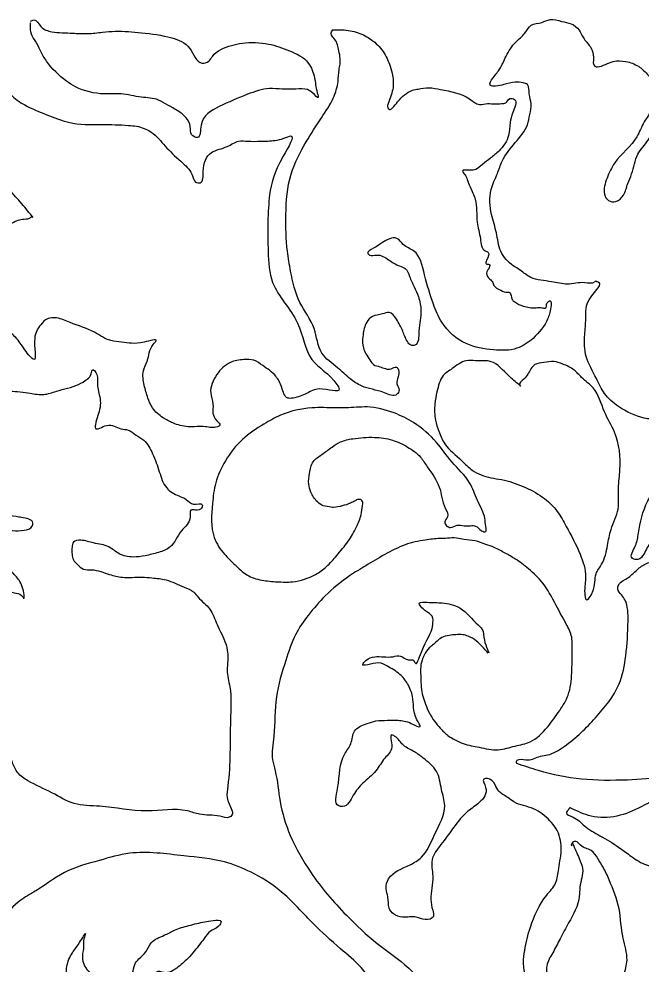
# Model space of a CAD drawing. Header units: millimetres. Extents: x 14385 to 129787, y 107826 to 186798.
# Drawn here: x 22367 to 23246, y 118912 to 120245 of the extents above; entities that cross this region are included whole.
import ezdxf

# ---------------------------------------------------------------- set-up
doc = ezdxf.new("R2010")
doc.units = ezdxf.units.MM
doc.header["$LTSCALE"] = 1000

msp = doc.modelspace()

# ---------------------------------------------------------------- linework, layer by layer
at = {"color": 8}
for points, start_tangent in [([(22383.59598018371, 120242.1275993178), (22388.27610187844, 120244.1319620783), (22398.3049443063, 120234.7782565212), (22413.68249852052, 120227.4289137246), (22443.10042676567, 120225.424550964), (22463.82670171302, 120224.7564264225), (22485.22155780525, 120226.760794615), (22503.27347238604, 120228.097038266), (22540.04588269249, 120226.0926700736), (22582.8356038237, 120218.743327277), (22608.24200046578, 120204.0446471157), (22625.62532495491, 120183.332862377), (22634.98556834438, 120186.005349679), (22640.3342890775, 120192.6865733661), (22667.0778569561, 120208.0533780688), (22682.45541117034, 120211.3939899123), (22719.22783042353, 120210.0577408294), (22748.64575866869, 120200.7040352722), (22775.38933549404, 120183.332862377), (22784.08099773861, 120162.6210830702), (22788.09252934171, 120141.2411792219), (22789.42970952498, 120134.5599609668), (22781.40663737206, 120141.2411792219), (22774.05215531077, 120145.9180347165), (22758.0060110049, 120146.586153826), (22738.61691624085, 120146.586153826), (22720.56501060681, 120147.2542783675), (22689.80990217836, 120139.2368110294), (22649.6945414137, 120121.8656435661), (22624.28814477164, 120095.8088842233), (22618.93942403852, 120078.4377113281), (22610.91635188558, 120082.4464477131), (22608.91059055741, 120093.8045214627), (22591.52726606827, 120115.8525444206), (22577.48688309059, 120123.8700063267), (22564.11509915129, 120131.2193491233), (22540.04588269249, 120135.2280800763), (22511.29654453896, 120139.9049355709), (22487.89591817181, 120139.9049355709), (22447.11196731551, 120149.9267656695), (22434.40876452111, 120157.9442275756), (22406.32801645922, 120186.005349679), (22397.63635421465, 120200.7040352722), (22390.95046224499, 120214.0664772144), (22384.93315142025, 120224.088307313), (22383.59598018371, 120236.7826247137), (22383.59598018371, 120240.1232311252)], (-0.707353009002594, 0.7068604675994947)), ([(22387.42958791215, 119965.6492890689), (22371.45009684038, 119984.8112730029), (22339.49110575006, 120027.3934721975), (22327.77281408677, 120057.2010045722), (22316.05451347673, 120082.7503219161), (22303.27092419801, 120135.9780695514), (22302.20562658257, 120173.2374890937), (22302.20562658257, 120190.2703655124), (22306.46682599106, 120213.6905699091), (22314.9892158613, 120228.5943388124), (22319.25041526978, 120231.7880055174), (22321.38101944741, 120213.6905699091), (22328.83811170221, 120186.0121450497), (22343.75230515855, 120156.2046072431), (22355.47059682185, 120139.1717308244), (22375.71129624886, 120124.2679619211), (22406.60498077699, 120110.4287522074), (22437.49866530512, 120099.7832037668), (22484.37184985177, 120096.5895370618), (22521.65732901926, 120095.5249833041), (22544.02862367715, 120091.2667628415), (22556.81221295589, 120083.8148756738), (22575.98760582072, 120063.5883379821), (22598.35890047862, 120042.2972356688), (22612.20779631952, 120024.1998054925), (22616.46898678127, 120015.6833645672), (22622.86079036737, 120014.6188108095), (22627.12198977587, 120030.5871334705), (22638.84028143916, 120057.2010045722), (22661.21157609705, 120065.7174454975), (22677.19106716884, 120073.1693272332), (22689.97465644757, 120073.1693272332), (22708.08475169697, 120073.1693272332), (22728.32544217723, 120074.2338864228), (22741.10904040271, 120077.4275476958), (22750.69673683514, 120080.6212144008), (22740.04374278727, 120051.8782303518), (22720.86834992243, 119997.5859343908), (22718.73774574482, 119917.7443210859), (22725.12954933093, 119874.0975681336), (22760.28443326755, 119816.6116054676), (22780.52512374783, 119765.5129707797), (22815.68000768444, 119730.3826641847), (22818.87590947749, 119723.9953307747), (22791.17811779568, 119723.9953307747), (22773.06802254627, 119717.6080027967), (22753.89262968144, 119711.2206748187), (22746.43553742663, 119711.2206748187), (22737.91313860966, 119726.124443722), (22729.39073979267, 119742.092766383), (22711.28065349002, 119756.9965352863), (22698.49705526454, 119764.448417022), (22684.64815942364, 119765.5129707797), (22665.4727665588, 119761.254750317), (22646.29738264071, 119744.2218738984), (22637.77498382373, 119718.6725565544), (22640.97087667004, 119702.7042338934), (22640.97087667004, 119689.9295779374), (22646.29738264071, 119679.2840294967), (22650.55857310245, 119672.8966960867), (22647.36268025614, 119670.7675885714), (22630.31788262219, 119670.7675885714), (22605.81599273342, 119670.7675885714), (22584.51000463771, 119676.0903627917), (22570.66110879679, 119683.5422499594), (22555.74691534046, 119697.3814596731), (22549.35512070109, 119711.2206748187), (22544.02862367715, 119729.318104995), (22542.96332606172, 119749.5446481187), (22548.28982308566, 119763.3838632643), (22556.81221295589, 119786.804067661), (22561.07341236438, 119792.1268418813), (22544.02862367715, 119789.997734366), (22512.06963258685, 119789.997734366), (22497.1554391305, 119792.1268418813), (22473.71884685717, 119803.8369495116), (22439.62926948273, 119817.6761592253), (22420.45387661791, 119824.0634926353), (22407.67027839243, 119822.9989334456), (22398.08258196, 119814.4824979523), (22389.56018314303, 119795.3205085863), (22388.49488552759, 119765.5129707797), (22375.71129624886, 119779.3521859253), (22362.92769802339, 119796.385062344), (22349.07880218247, 119811.2888312473), (22338.42580813462, 119834.7090410759), (22327.77281408677, 119866.6456863979), (22326.70751647134, 119901.7759929929), (22329.90340931765, 119917.7443210859), (22335.22990634157, 119932.6480845572), (22346.94820695161, 119949.6809664079), (22356.56588391925, 119957.0786372725), (22372.36559914062, 119963.3206659931), (22382.10309088823, 119964.5847353112), (22386.36429029671, 119967.7783965842)], (-0.8002014648260041, 0.5997312862360255)), ([(22810.11417634308, 120230.1318797037), (22822.96455305703, 120230.1318797037), (22845.74475859595, 120226.0459824547), (22864.43620424766, 120216.1230953436), (22880.79122590296, 120199.7795063475), (22890.72105472791, 120178.7663243754), (22894.22569966926, 120165.9249369013), (22894.80981461511, 120148.9976521782), (22888.38462178476, 120127.4007690471), (22887.21640978656, 120122.147474912), (22888.38462178476, 120118.645278822), (22901.23499849871, 120128.568171365), (22911.16482732367, 120138.4910584761), (22922.26287709357, 120144.9117549291), (22930.44038792122, 120146.6628529742), (22945.62718863158, 120148.4139510192), (22961.98221028688, 120146.0791518152), (23002.8697554784, 120132.6540631821), (23016.88834419055, 120125.065969843), (23027.98639396046, 120126.233372161), (23039.08444373036, 120125.649671002), (23047.84606055712, 120126.233372161), (23053.68713844162, 120127.4007690471), (23059.52821632612, 120133.2377643411), (23065.95340020972, 120132.070367455), (23063.61696726657, 120113.3919846869), (23060.11232232523, 120099.3831948949), (23057.77588938208, 120081.2885078538), (23044.34140666902, 120059.6916301546), (23032.07514490091, 120049.1850364526), (23020.97709513101, 120040.4295462275), (23011.63137230516, 120033.4251486155), (23003.45386147751, 120032.2577517295), (22992.93992665345, 120031.0903548434), (22995.86046559569, 120026.4207564354), (22999.36511053706, 120019.4163642554), (23003.45386147751, 120008.9097705533), (23010.66313790267, 119991.3617279015), (23013.60325231824, 119959.043096921), (23018.01341499483, 119935.5386321004), (23024.62867242984, 119918.6448027635), (23029.03884405319, 119916.4412612235), (23026.83375824152, 119905.4235426599), (23026.09872963763, 119900.2819457333), (23030.50889231424, 119899.5474318867), (23026.83375824152, 119887.0606856297), (23031.24392091812, 119878.9810278846), (23035.65409254146, 119873.8394255261), (23037.85917835313, 119868.6978231675), (23044.47443578815, 119864.2907400876), (23054.02979869198, 119860.6181654224), (23059.17499891922, 119859.8836515758), (23062.85013299193, 119850.3349661374), (23066.52527601137, 119846.6623914722), (23078.28573367362, 119840.786280699), (23096.6614308774, 119838.582733727), (23104.7467455202, 119838.582733727), (23109.89194574743, 119837.8482198804), (23112.09702261236, 119845.1933637788), (23116.50719423571, 119848.1314245974), (23117.24222283959, 119839.3172475737), (23112.83205121625, 119822.4234182368), (23092.2512682008, 119795.2463841829), (23069.46539042694, 119781.2906156646), (23036.38912114535, 119779.0870686927), (22998.16765163654, 119787.9012402845), (22963.62133409392, 119818.0163351569), (22951.86087643166, 119843.7243360856), (22939.36539911227, 119884.8571440897), (22923.92980737731, 119918.6448027635), (22909.22924424625, 119927.4589743552), (22900.40890099957, 119936.273151379), (22890.11850949184, 119935.5386321004), (22879.82811798412, 119930.3970351738), (22867.33264066473, 119922.3173774287), (22859.24732602193, 119914.9722335302), (22861.4524118336, 119912.7686865583), (22871.74280334132, 119912.7686865583), (22888.64845228407, 119906.1580565065), (22904.08404401901, 119897.3438849148), (22912.16935866181, 119893.6713156815), (22918.04957854619, 119882.6535971178), (22924.6648359812, 119867.9633093209), (22930.54506481233, 119854.0075353706), (22934.22019888503, 119834.1756506471), (22931.28009341623, 119805.5295888999), (22925.3998645851, 119785.6976987445), (22920.25466435786, 119785.6976987445), (22915.10947307738, 119790.839301103), (22908.49421564235, 119805.5295888999), (22899.67388134242, 119822.4234182368), (22889.38348088795, 119831.9721036752), (22879.82811798412, 119829.7685621353), (22865.86258345694, 119826.095992902), (22857.77726881414, 119818.0163351569), (22852.61059640412, 119800.2308727906), (22851.87556780024, 119788.4786403803), (22857.75579663135, 119771.5848110434), (22863.63602546248, 119762.7706394516), (22867.31115953518, 119758.3635509398), (22876.13150278187, 119755.4254955532), (22892.30212312071, 119752.4874401666), (22899.65240021289, 119754.6909817065), (22902.59251462845, 119751.0184070413), (22900.38742881678, 119731.1865223178), (22903.32754323233, 119722.3723507261), (22900.38742881678, 119716.4962345209), (22882.74675127014, 119718.6997760609), (22850.40551059245, 119728.2484614993), (22834.23489025361, 119738.5316662163), (22816.59421270698, 119753.9564678599), (22794.54337248375, 119774.522871862), (22783.51794342538, 119809.0450443824), (22763.64831910396, 119845.8925264884), (22750.41781318069, 119889.9633898792), (22745.98934546825, 119918.0372824993), (22743.78426860333, 119969.4532897886), (22751.13454569549, 120026.745413283), (22772.45036626156, 120072.2853043671), (22793.7661778809, 120106.0729684728), (22810.67182682365, 120133.9845163733), (22817.28708425866, 120157.488975762), (22818.75714146643, 120173.6482912523), (22820.22719867422, 120181.7279489974), (22818.02211286255, 120203.0288668461), (22815.81702705087, 120211.1085245912), (22811.40685542753, 120218.4536684897), (22807.73172135483, 120224.3297846949), (22809.93679821975, 120230.2059009)], (-0.3994132391342471, 0.9167709988891932)), ([(23073.06370776572, 119729.5453452333), (23057.62832180584, 119742.8665858271), (23033.07202677393, 119762.4978903279), (23011.32216392622, 119763.9001267516), (22997.99160657789, 119763.9001267516), (22978.34657234171, 119752.6822407935), (22965.71761856604, 119742.8665858271), (22956.8444984834, 119720.1653761931), (22953.79027730979, 119702.9028640457), (22954.79488022188, 119680.2258863451), (22959.4031416782, 119664.3413786881), (22967.82244717756, 119646.813428823), (22991.67712969004, 119622.975415051), (23006.4109031305, 119609.6541744572), (23032.85547086374, 119598.9438717286), (23047.90478697705, 119596.258369472), (23078.2721704115, 119586.59056678), (23105.42500704083, 119571.6363350519), (23126.47326631585, 119551.3039123393), (23139.10221114479, 119530.2703768467), (23158.74724538096, 119491.0077678453), (23166.4649383609, 119459.4574591745), (23165.06172226879, 119436.3205690463), (23167.16655088032, 119427.2060322919), (23176.28745995235, 119437.7228054701), (23181.19872074809, 119463.6641684458), (23188.91641372802, 119476.9854090396), (23197.33571028064, 119503.6278902272), (23202.24697107637, 119526.0636675754), (23212.06948372109, 119554.8095033987), (23212.77109624051, 119584.2564574338), (23214.87592485204, 119610.1978204095), (23207.12785768019, 119663.0391118906), (23193.09569675917, 119691.7849531458), (23176.95869827987, 119725.4386110202), (23160.82170874732, 119740.1620880378), (23150.29758358318, 119750.678861216), (23134.16058510389, 119759.0922743267), (23121.53163132823, 119762.5978653861), (23107.49947040719, 119761.1956289623), (23094.87051663154, 119758.3911561148), (23085.04799504007, 119745.069915521), (23079.43513067166, 119738.0587334022), (23073.82226630325, 119728.9442020796), (23074.18297213391, 119728.5605651081), (23074.87310598226, 119727.8709191767)], (-0.8509910027068579, 0.5251802674434528)), ([(22063.53717048893, 119342.3417872193), (22073.94558742806, 119348.0151395574), (22082.46157143043, 119356.5251653485), (22090.97754648606, 119367.8718700247), (22090.97754648606, 119390.5652739452), (22085.30022978232, 119410.4220044126), (22086.24644625069, 119427.4420559949), (22080.56912954693, 119462.4277260306), (22083.40778789881, 119484.175573944), (22083.40778789881, 119500.2500695193), (22095.70864672144, 119516.3245650946), (22111.79438931107, 119532.3990606699), (22129.77256483744, 119542.8002039071), (22144.9120909587, 119547.5279948062), (22157.21294978132, 119548.4735562452), (22167.62136672045, 119545.6368773602), (22193.16930978082, 119539.9635250221), (22208.30882695533, 119536.181295562), (22214.93236907419, 119528.6168257778), (22222.50212766145, 119516.3245650946), (22238.58787025107, 119501.1956255263), (22249.94251260533, 119469.0466343757), (22256.56604577745, 119450.1354653473), (22262.24337142795, 119433.115408333), (22263.18958789633, 119426.4964999879), (22269.81313001521, 119427.4420559949), (22272.65178836708, 119436.8976432251), (22273.59800483546, 119452.0265827934), (22272.65178836708, 119475.6655427208), (22270.75934648358, 119492.6855997352), (22269.81313001521, 119503.0867429723), (22273.59800483546, 119503.0867429723), (22280.22154695433, 119492.6855997352), (22293.46863119209, 119486.06669139), (22311.44680671847, 119473.7744252748), (22326.58633283971, 119463.3732820376), (22338.88719166234, 119452.0265827934), (22360.65025095572, 119436.8976432251), (22371.05866789485, 119433.115408333), (22373.89732624672, 119429.3331734409), (22372.00489330996, 119445.4076690162), (22362.54269283922, 119460.5366085845), (22348.34939213308, 119477.5566601669), (22330.37120765997, 119499.3045080803), (22314.28546507034, 119515.3790036556), (22300.09217331096, 119523.8890294468), (22291.57618930858, 119529.5623817849), (22288.7375309567, 119535.235734123), (22289.68374742508, 119539.017969015), (22302.93083166283, 119533.3446166769), (22316.17790695384, 119527.6712643388), (22342.67206648259, 119525.7801468928), (22374.84355166184, 119524.8345908858), (22386.19819401609, 119530.5079432239), (22387.14441048446, 119535.235734123), (22371.05866789485, 119542.8002039071), (22363.47662542969, 119544.0980219367), (22323.73538166318, 119552.6080477279), (22305.7572061368, 119568.6825433032), (22280.20926307643, 119600.8315344538), (22268.85462072218, 119616.9060300291), (22267.90840425381, 119639.5994339496), (22266.0159623703, 119661.347281863), (22265.06974590193, 119676.4762214313), (22273.58572095755, 119693.4962730136), (22281.15547954481, 119707.6796511429), (22294.40256378256, 119717.135238373), (22312.38073930894, 119723.7541467182), (22324.6816070783, 119722.8085907112), (22354.96064142732, 119720.9174732651), (22383.34724283957, 119718.080799812), (22402.27164378106, 119716.189682366), (22420.24982825418, 119720.9174732651), (22451.47508801832, 119730.3730604953), (22463.77594684095, 119737.9375248475), (22469.4532635447, 119745.5019946316), (22471.34570542819, 119751.1753469697), (22477.02302213195, 119744.5564386246), (22477.96924754707, 119730.3730604953), (22481.75412236732, 119710.5163300279), (22481.75412236732, 119698.2240693447), (22475.1305891952, 119673.6395425462), (22475.1305891952, 119668.9117516471), (22491.21632283809, 119672.6939865392), (22511.0869491947, 119667.9661956401), (22521.49536613383, 119666.0750781941), (22531.90378307295, 119659.456164417), (22543.5482193742, 119651.682700318), (22555.84907819682, 119632.7715312896), (22565.31127866757, 119607.2414484841), (22575.71969560669, 119584.5480445636), (22592.75166361145, 119573.2013398875), (22603.16008055058, 119568.4735489883), (22613.5684974897, 119561.8546352113), (22625.86935631233, 119560.9090792042), (22624.92313984395, 119556.1812828731), (22616.40715584158, 119553.3446094201), (22609.78362266945, 119553.3446094201), (22608.83739725432, 119543.8890221899), (22596.5365384317, 119524.0322917225), (22580.45079584208, 119501.3388878021), (22564.36506219919, 119493.7744180179), (22545.44066125769, 119489.0466271188), (22528.40870219969, 119487.1555096728), (22508.53807584307, 119491.8833005719), (22494.34477513694, 119501.3388878021), (22472.58171584356, 119507.0122401402), (22454.60354031717, 119510.7944750322), (22444.19511443131, 119507.9577961472), (22442.30268149455, 119501.3388878021), (22442.30268149455, 119490.9377445649), (22444.19511443131, 119483.3732747808), (22449.87244008181, 119476.7543664356), (22458.38841513744, 119470.1354526585), (22469.74305749168, 119469.1898966515), (22495.29100055206, 119462.5709883063), (22513.26917607844, 119458.7887534143), (22540.70956102232, 119458.7887534143), (22554.90286172844, 119457.8431919753), (22574.77347913832, 119455.0065185222), (22600.3214221987, 119444.605375285), (22613.5684974897, 119437.9864615079), (22620.19203960858, 119430.4219971557), (22636.30234995402, 119414.0171466162), (22646.71077583988, 119392.2692987028), (22659.0116346625, 119364.8481038832), (22661.85029301439, 119341.2091385238), (22660.90407654601, 119327.9713164016), (22664.68895136626, 119304.3323510421), (22665.63517678138, 119257.0544257552), (22661.85029301439, 119164.3896871954), (22660.90407654601, 119148.3151916201), (22667.52760971814, 119130.3495785988), (22668.47383513327, 119125.6217822677), (22664.68895136626, 119120.8939913686), (22650.49565066013, 119121.8395473757), (22622.10904924789, 119124.6762262607), (22605.07709018988, 119129.4040171598), (22548.30389631213, 119129.4040171598), (22481.12226760175, 119136.0229255049), (22445.16590760224, 119139.805160397), (22413.94064783812, 119154.9340999652), (22379.87672972211, 119171.9541515476), (22365.68342901598, 119183.3008562238), (22358.11367042872, 119197.4842343531), (22343.46774505612, 119248.9264616698), (22336.98784289338, 119276.9872361283), (22337.73222979026, 119317.1562096103), (22330.28832503439, 119346.1671355065), (22325.82198575957, 119354.3497015633), (22319.12247684732, 119355.0935746616), (22308.70100661042, 119357.3251830924), (22301.25711080128, 119352.8619607988), (22297.53515842335, 119348.3987439372), (22304.97906317922, 119326.8265164317), (22309.44540245405, 119313.436860415), (22320.6112506411, 119286.6575429497), (22319.86686374422, 119268.8046700715), (22319.86686374422, 119253.183400192), (22312.42295898835, 119234.5866542155), (22299.76832806076, 119221.9408658651), (22290.09125366748, 119215.2460351408), (22275.20345310247, 119207.0634690839), (22262.54881322815, 119198.1370299288), (22247.66101266315, 119195.905421498), (22245.42784302573, 119187.7228500092), (22241.70589064779, 119187.7228500092), (22240.21710790728, 119195.905421498), (22230.54003351399, 119211.5266859455), (22214.9078460521, 119224.9163473941), (22201.50881928088, 119230.8673050202), (22171.73320920415, 119253.183400192), (22157.58979553603, 119264.3414477779), (22147.16833424586, 119276.9872361283), (22141.21321223051, 119288.8891568125), (22137.49125985257, 119305.9981620245), (22134.51369437152, 119325.3387756672), (22129.30296819982, 119329.8019979607), (22126.32540271877, 119325.3387756672), (22111.43760215376, 119324.5949080009), (22100.27174501996, 119323.1071672364), (22089.85028372979, 119324.5949080009), (22070.49613494322, 119332.7774740578), (22067.51857840892, 119335.7529555868), (22063.79662603098, 119336.496828685), (22063.0522391341, 119340.9600455466), (22064.54101292788, 119343.1916539774), (22065.28540877151, 119343.9355270757)], (-0.9971613899298062, 0.07529384060636786)), ([(23069.50119529174, 119196.2225496615), (23100.01838298813, 119186.2066566853), (23160.50899324521, 119174.2429258307), (23225.4103745574, 119172.983587742), (23277.70954390825, 119178.0209455288), (23340.09048461753, 119199.4297310606), (23385.7755327697, 119229.1083958297), (23430.51338031177, 119281.3710107065), (23463.27912604323, 119339.3006551304), (23484.70288011482, 119408.5643586486), (23487.8418448365, 119466.1269661432), (23484.06118393211, 119512.0928797126), (23464.52776031274, 119556.7994551932), (23443.10400624115, 119585.7642746892), (23425.46090412722, 119598.3576773041), (23400.25648915126, 119617.2477757946), (23381.35317568262, 119624.1741488624), (23361.18963296576, 119627.9521685604), (23340.39598904491, 119624.1741488624), (23312.04101436856, 119621.655467253), (23281.16559908929, 119600.8763589135), (23254.07085366115, 119566.2445044384), (23240.83853154906, 119520.9082626294), (23236.42775154721, 119502.6478304674), (23232.01698049211, 119485.646741826), (23240.20842139834, 119483.7577319769), (23248.39985335783, 119491.3137713731), (23258.48162471626, 119508.9445317748), (23285.57637909115, 119529.7236455463), (23308.89046361491, 119537.9093512708), (23323.38300602846, 119541.6873709689), (23358.66919236284, 119539.1686947915), (23370.64129417346, 119530.982983635), (23381.35317568262, 119524.6862823275), (23390.80482794356, 119503.2775022277), (23392.06504824503, 119490.6840996128), (23393.32526854649, 119476.2016871488), (23389.54460764211, 119462.3489464452), (23385.13383658699, 119444.7181860434), (23378.20261598222, 119432.1247888604), (23371.90151447492, 119422.0500678549), (23367.49074341981, 119428.3467637304), (23365.60041296762, 119445.9775295641), (23358.0390822121, 119461.0896083564), (23341.65620934638, 119476.8313589091), (23330.94432783722, 119484.3873983053), (23318.34212482261, 119490.0544278524), (23301.32914180615, 119490.6840996128), (23284.94625999367, 119489.424761524), (23267.93327697722, 119483.7577319769), (23252.18051426222, 119478.0906969979), (23238.94820109688, 119469.275319513), (23226.97609928626, 119458.5709267471), (23213.11366702344, 119447.8665394131), (23211.85344672199, 119442.199509866), (23216.89432792784, 119434.0137987095), (23221.93520913367, 119426.4577538814), (23226.19460130012, 119397.1999892677), (23223.04404159972, 119348.0857277607), (23213.59238933876, 119308.4165154988), (23180.19653345656, 119260.5615920804), (23160.03299073971, 119239.7824837409), (23136.08879606522, 119220.2627080582), (23112.77470259471, 119208.2989772036), (23102.69294018303, 119206.4099673546), (23085.04984701584, 119201.3726095677), (23072.44763505449, 119202.0022813281), (23069.92719445157, 119200.7429378074), (23069.02806469069, 119196.9580140996), (23069.50119529174, 119196.2225496615)], (-0.8961420295178029, -0.443767352259845)), ([(23029.14930948691, 119351.7259714535), (23020.12192966442, 119361.4409615038), (23012.48337957154, 119368.7272067576), (23000.67835818326, 119375.666486141), (22993.38701328611, 119377.7482704991), (22983.31801787645, 119377.7482704991), (22973.94344180497, 119376.70737832), (22963.52723225284, 119373.5847017827), (22950.68058633064, 119362.8288195533), (22945.81969569704, 119359.0122167072), (22938.87555599562, 119348.9502607865), (22935.74769418179, 119341.9015112946), (22933.66445406071, 119329.0638447069), (22934.01165925643, 119317.6140307368), (22934.70607859461, 119303.73547197), (22936.78931871569, 119291.2447658208), (22940.60858481539, 119279.7949518506), (22953.1080344886, 119255.8544371632), (22961.44099497291, 119246.1394416809), (22972.20440077402, 119235.7305253218), (22982.2733961837, 119229.4851722471), (22993.73122132299, 119224.2807113516), (23016.29965745913, 119219.0762504561), (23043.03457383742, 119215.6066080484), (23066.99183970319, 119220.811068944), (23088.17144610969, 119226.7094561482), (23112.47591717118, 119247.5272997303), (23129.83625747799, 119271.1208539794), (23141.67735213336, 119292.4155359484), (23146.88545690943, 119323.9892563279), (23147.57986730087, 119355.5629821395), (23146.19103757124, 119376.7277915919), (23137.85356792855, 119394.9214379164), (23120.14602242601, 119427.8830217774), (23105.91054677418, 119450.4356838473), (23085.7725649016, 119470.5595956887), (23066.67618966943, 119484.7851203258), (23053.13512440905, 119492.418326018), (23037.51082797433, 119500.7454634508), (23025.70579763932, 119504.9090321672), (23010.42869745357, 119510.1134930627), (22995.15160621459, 119511.8483115506), (22984.38820041347, 119513.9300959088), (22971.54154554454, 119513.5831354704), (22960.77813974342, 119513.2361696), (22940.29294372836, 119511.1543852419), (22912.01331852013, 119504.4307217216), (22883.13353685614, 119490.555916433), (22856.47527617042, 119475.0161312506), (22833.7046794333, 119460.586332664), (22799.27109085034, 119432.2817287888), (22775.36930373685, 119404.9871962028), (22757.59712696412, 119378.3475722214), (22743.69893457022, 119341.4802037428), (22730.37340529134, 119289.9908596831), (22726.81992902763, 119234.9505297494), (22725.04319536915, 119201.2161313552), (22728.59667163286, 119186.124427811), (22735.70361521354, 119142.6248155475), (22749.91751132167, 119094.6864627937), (22779.2336614204, 119042.3093695495), (22802.43795151616, 119011.7319395993), (22829.08900112717, 118982.4362762636), (22872.61904733403, 118942.487649874), (22917.03746037014, 118907.8655077273), (22948.1303530741, 118877.6821006391), (22974.78140268512, 118839.5089671865), (22980.11161260731, 118826.1927565793), (22985.44182252951, 118831.5192408222), (22985.44182252951, 118854.6006707306), (22991.66039928096, 118868.8046250903), (23002.32081912535, 118879.4575935761), (23017.42307311598, 118886.5595707559), (23029.86023556562, 118890.1105620618), (23055.62290940063, 118890.1105620618), (23068.94843867951, 118888.3350691248), (23078.72049169468, 118888.3350691248), (23080.49722535316, 118894.5492971202), (23078.72049169468, 118915.8552340916), (23080.49722535316, 118932.7224305728), (23088.49253576309, 118965.5690797825), (23111.59011805713, 119010.8441904149), (23124.02727156002, 119027.7113923279), (23128.46911465298, 119048.1295801149), (23132.02258196996, 119077.4252380188), (23124.91563838926, 119104.0576538011), (23116.03195220334, 119115.5983714713), (23092.93437885605, 119132.4655679524), (23065.3949624158, 119142.2307872537), (23056.51128517662, 119148.445020681), (23044.07412272699, 119157.3224907978), (23038.74391280479, 119166.1999663466), (23028.08349296039, 119175.0774364634), (23022.75328303819, 119174.1896927109), (23025.41839247266, 119162.6489750407), (23016.53470628674, 119141.3430435012), (23000.54407652014, 119128.9145820785), (22980.11161260731, 119105.8331521701), (22962.34424023547, 119081.8639730772), (22949.90708673258, 119060.5580415376), (22950.79545356184, 119037.4766116292), (22948.1303530741, 119004.6299624195), (22950.79545356184, 118989.5382588754), (22951.68382039108, 118980.6607833266), (22940.13503371743, 118976.2220482682), (22927.69788021453, 118979.7730341421), (22908.15378313096, 118979.7730341421), (22895.71662068133, 118984.2117746325), (22889.49804392989, 118992.2015009968), (22887.72131027139, 119008.1809482934), (22885.05620083692, 119019.7216659636), (22888.60967710063, 119033.9256203233), (22918.81419402862, 119053.4560589259), (22934.80482379522, 119064.1090274116), (22953.46056299631, 119096.0679328688), (22967.66387510766, 119137.2350327797), (22963.22203201469, 119159.4287135036), (22956.11508843401, 119185.1733855335), (22937.45935817967, 119203.8160749516), (22925.02219573004, 119212.6935505003), (22909.91994173942, 119221.5710206171), (22899.25952189502, 119233.1117382873), (22893.04094514357, 119236.6627241613), (22893.04094514357, 119219.7955276802), (22883.26889212842, 119203.8160749516), (22870.83173862553, 119186.061129286), (22852.17599942444, 119168.3061836204), (22838.85047909231, 119151.4389871393), (22823.74821615495, 119135.4595344107), (22818.41800623275, 119136.3472835952), (22816.64127257426, 119161.2042064406), (22826.41331664268, 119209.1425591944), (22835.2970028286, 119224.2342627386), (22840.6272127508, 119241.9892084041), (22858.39457617588, 119252.6421768899), (22870.83173862553, 119256.1931681958), (22886.82235944538, 119257.0809119483), (22901.92462238275, 119257.0809119483), (22920.58036158383, 119252.6421768899), (22933.01751508672, 119248.2034418315), (22928.57567199375, 119257.9686611328), (22922.35709524231, 119290.8153103425), (22915.25015166162, 119308.570256008), (22904.58973181722, 119321.8864666152), (22886.82235944538, 119333.4271788535), (22874.38520594249, 119337.8659139118), (22852.17599942444, 119336.0904209749), (22856.6178425174, 119341.4169052177), (22869.0549960203, 119346.7433894606), (22894.81767880205, 119346.7433894606), (22905.47809864646, 119347.6311386451), (22916.13851849086, 119342.3046544022), (22924.1338289008, 119341.4169052177), (22925.91057150603, 119337.8659139118), (22934.82500764705, 119353.2551091166), (22950.81563741365, 119391.4282425692), (22949.92727058441, 119403.8567039919), (22941.04358439849, 119410.9586866037), (22932.15990715933, 119422.4993988419), (22942.82031805699, 119423.3871480264), (22964.14115774578, 119422.4993988419), (22989.01547369831, 119415.3974216621), (23014.77815648007, 119391.4282425692), (23020.10836640228, 119386.1017583263), (23023.66183371925, 119370.1223110297), (23028.1036768122, 119356.8061004225), (23029.8804104707, 119352.3673653641)], (0.5584542921946748, -0.8295352937213369)), ([(23145.63341345973, 119133.2887957774), (23174.20904212566, 119122.1201619645), (23210.63690441903, 119122.1201619645), (23244.87909533264, 119135.225026222), (23284.22118911456, 119157.7945110442), (23311.90637483572, 119172.3554749516), (23335.94876001276, 119173.8115691696), (23357.07692264801, 119169.4432810838), (23368.73383965549, 119159.9786550871), (23374.5623026326, 119151.2420789154), (23379.66219655415, 119133.7689265721), (23378.20508528325, 119113.3835857928), (23376.0194139035, 119103.1909099712), (23368.00527954667, 119087.1738572778), (23355.6198113771, 119072.6128933703), (23341.04866288106, 119057.3238850699), (23312.63492599781, 119048.5873088982), (23287.86398071194, 119046.4031648553), (23272.56427210708, 119048.5873088982), (23249.25043809211, 119054.411696634), (23228.8508355657, 119066.7885110665), (23212.82257579876, 119078.4372811061), (23186.59451029523, 119094.4543337995), (23164.73779649791, 119108.287247882), (23148.70953673097, 119120.6640623146), (23139.23829110322, 119126.4884500503), (23142.88107375385, 119132.3128323541), (23144.33819397151, 119133.7689265721), (23145.63341345973, 119133.2887957774)], (-1, 0)), ([(23148.08810492079, 119083.7493163593), (23157.44293553084, 119062.2482637078), (23162.12034636249, 119048.2258342867), (23158.37841590782, 119022.0506366842), (23157.44293553084, 119008.963035167), (23142.47521371214, 118971.5698918549), (23130.31394197114, 118949.1340058676), (23120.0236309841, 118929.5026090237), (23111.60428969776, 118910.8060400836), (23113.47525939848, 118893.0442936154), (23119.08815060712, 118871.5432409639), (23119.08815060712, 118858.4556394466), (23129.37846159416, 118848.1725270728), (23140.60425295818, 118836.9545813632), (23156.50745515386, 118835.0849255556), (23171.47516802581, 118837.8894146989), (23190.18482029917, 118846.3028712652), (23207.02350287183, 118864.0646123014), (23220.12026393657, 118897.7184385664), (23224.79767476822, 118919.2194966498), (23219.18477461284, 118950.0688392034), (23213.57188340419, 118991.2012941307), (23199.53964196249, 119032.3337490581), (23191.12030067615, 119050.0954900943), (23183.63643976681, 119062.2482637078), (23174.28161810349, 119073.4662039854), (23159.31389628481, 119080.9448326479), (23152.76552469918, 119086.5538055027), (23148.08810492079, 119084.684149695), (23146.21714416682, 119080.9448326479), (23148.08810492079, 119080.9448326479)], (-0.5857597645313005, 0.8104847304275605))]:
    msp.add_spline(points, degree=3, dxfattribs=dict(at, start_tangent=start_tangent))
for points, start_tangent, end_tangent in [([(23184.23189023581, 119874.30372697), (23174.02145576876, 119853.8971146706), (23166.53379249371, 119822.6069747251), (23165.17240242433, 119800.8399248649), (23167.2144875284, 119769.5497903514), (23181.50911009706, 119738.9398719023), (23193.12882654787, 119717.6869290448), (23212.86901834078, 119699.3209812345), (23248.94590885968, 119682.9956924813), (23267.32471058322, 119680.2748064958), (23285.70350336002, 119679.5945904314), (23304.08230508355, 119685.0363515385), (23334.03294029026, 119695.2396576882), (23362.62217648086, 119706.1231853343), (23391.89211665288, 119717.6869290448), (23429.33040618791, 119725.8495761373), (23451.79337811956, 119727.2100136981), (23462.68451656805, 119725.169354641), (23468.81078082697, 119720.4078095983), (23476.29844410203, 119712.2451679377), (23480.38261431015, 119697.9605382417), (23482.42470836097, 119687.757232092), (23481.06331829158, 119678.914368935), (23481.74401332628, 119674.8330453888), (23487.70929079714, 119670.4487861939), (23488.5509726199, 119676.873704446), (23505.56837532732, 119682.315470985), (23519.86299789598, 119687.0770105956), (23534.83831549934, 119697.9605382417), (23557.301287431, 119714.9660484912), (23566.15034077542, 119726.5297922017), (23577.7221742586, 119740.1342004013), (23581.80635341347, 119755.7792676581), (23584.52913355222, 119783.6683055537), (23579.76425936267, 119800.6738158032), (23573.63799510374, 119819.0397636135), (23562.06616162057, 119831.2837288204), (23549.81363310269, 119842.8474779628), (23534.83831549934, 119851.6903411198), (23523.26648201616, 119853.731000177), (23518.50160782661, 119855.0914431697), (23519.86299789598, 119861.2134257732), (23521.22438796536, 119870.0562889301), (23521.22438796536, 119887.0617991796), (23511.69463958625, 119899.9859858829), (23504.88768029263, 119913.5903940825), (23495.35793191351, 119921.753041175), (23478.3405292061, 119927.8750237785), (23465.40730565355, 119927.1948022821), (23440.22154463639, 119925.1541432249), (23408.9095193603, 119912.9101725861), (23377.59749408422, 119892.5035657187), (23336.07502539433, 119858.4925452196), (23321.09970779097, 119848.9694605663), (23309.5278743078, 119847.6090175736), (23302.04021103274, 119848.2892390699), (23293.87186166975, 119854.4112216734), (23293.87186166975, 119863.9343063267), (23298.6367358593, 119875.4980554691), (23317.69622367078, 119891.8233442223), (23338.79781447981, 119901.3464288756), (23352.41173306706, 119908.1486329754), (23374.19400996404, 119912.2299510897), (23410.27090942968, 119919.0321551895), (23433.46393557622, 119926.7728374642), (23461.37247673213, 119940.3772456638), (23480.43197349034, 119960.7838579633), (23494.72659605902, 119986.6322313698), (23497.42505895076, 119999.1223345724), (23503.55132320969, 120032.4531281432), (23499.46715300157, 120054.9004049317), (23492.66018476121, 120078.708113849), (23489.25670958776, 120105.2367087519), (23489.93740462246, 120117.4806739588), (23494.02158377732, 120131.7653036547), (23501.50923810563, 120156.2532395004), (23506.95480732987, 120161.6950006075), (23502.87062817499, 120166.4565402182), (23499.46715300157, 120167.8169832109), (23483.13044532884, 120165.7763241538), (23466.79372870936, 120165.0961026574), (23445.01145181238, 120164.415881161), (23420.50639477665, 120163.7356596646), (23405.53107717329, 120166.4565402182), (23378.98392608676, 120164.415881161), (23363.32791344873, 120161.6950006075), (23336.1000673275, 120154.2125750113), (23324.52822489759, 120148.7708139043), (23302.06525296592, 120133.1257466475), (23288.45132543194, 120121.561997505), (23280.28297606895, 120114.7597934052), (23264.6269634309, 120095.7136240985), (23254.4165200171, 120074.6267957347), (23240.12189744844, 120054.9004049317), (23231.27285305075, 120027.0113670361), (23225.8272838265, 120013.4069588365), (23219.70101062084, 119997.0816700833), (23208.80987217235, 119988.2388069264), (23198.59942875854, 119989.5992499191), (23193.1538595343, 119998.4421130761), (23196.55734365448, 120020.8893844326), (23207.44848210297, 120042.6564342928), (23238.76050737907, 120079.3883353454), (23248.97095079285, 120100.4751691412), (23258.50069917197, 120117.4806739588), (23259.18139420665, 120137.8872862582), (23260.54278427603, 120156.9334555648), (23253.05512994773, 120167.8169832109), (23240.80259248312, 120178.700510857), (23223.10449474102, 120185.5027149568), (23205.40639699891, 120185.5027149568), (23194.51525855041, 120181.4213914105), (23182.9434161205, 120178.0202893606), (23179.53994094706, 120178.700510857), (23177.49784689625, 120190.9444760639), (23172.7329727067, 120206.5895433206), (23163.20323327433, 120218.8335085275), (23157.07696006865, 120229.7170361736), (23146.18582162017, 120238.5598993306), (23132.57190303294, 120241.9610013805), (23116.23519536019, 120244.681881934), (23104.66335293028, 120240.6005638197), (23089.68804427366, 120236.5192402734), (23080.83899092925, 120225.6357126273), (23067.90575842995, 120212.7115259241), (23054.29183984272, 120192.985135121), (23045.44278649829, 120175.2994088071), (23035.91303811917, 120162.3752221039), (23031.82886791104, 120152.1719159542), (23039.31652223936, 120150.8114729614), (23050.88835572252, 120152.8521374505), (23067.22506339527, 120156.2532395004), (23078.11620184375, 120155.5730180041), (23084.24247504943, 120152.8521374505), (23086.96525518818, 120139.9279507473), (23089.68804427366, 120125.6433210513), (23087.64595022287, 120110.6784698589), (23084.24247504943, 120096.3938455949), (23067.22506339527, 120071.2256936848), (23048.76965071287, 120045.1869575554), (23041.96269141925, 120027.5012258095), (23033.11363807484, 120005.0539544529), (23033.79433310952, 119969.6824963931), (23040.60130134988, 119943.8341229866), (23046.72756560882, 119917.9857495802), (23064.42566335092, 119897.5791372808), (23073.95541173003, 119891.4571546773), (23088.93072933339, 119881.2538485276), (23118.20066950542, 119875.1318659242), (23140.66364143708, 119871.7307638743), (23165.16870741955, 119873.7714229315), (23179.38008054618, 119874.7985016592), (23180.81219461763, 119875.7525749654), (23184.15379411767, 119874.3214622901), (23184.23189023581, 119874.30372697)], (0.9751700755120467, -0.2214572731382492), (0.9751700755120467, -0.2214572731382492)), ([(22372.73199509971, 118894.8173095827), (22366.96551515692, 118868.3100405195), (22361.19903521412, 118849.8702018797), (22361.19903521412, 118837.1928104383), (22364.65891960111, 118811.8380329876), (22368.11881293482, 118792.2457027353), (22373.88529287761, 118776.1108473205), (22388.87813715017, 118762.2809642667), (22401.56439481366, 118755.3660254557), (22420.01713241994, 118751.9085560502), (22444.23634996901, 118754.2135392752), (22451.15612768972, 118755.3660254557), (22455.76931880134, 118756.5185170682), (22441.92976335994, 118761.1284780861), (22431.55009230553, 118770.3483946901), (22422.32372797575, 118785.3307639244), (22417.71054581087, 118799.1606469782), (22418.86384358877, 118812.9905246001), (22421.17043019785, 118839.4977936633), (22436.5341616944, 118853.9883594857), (22451.84894556093, 118861.3569857083), (22479.6424226573, 118863.6242548975), (22496.65884122301, 118864.7578867761), (22525.01954181478, 118856.8224418981), (22532.96053654899, 118851.1542716413), (22546.57366782286, 118838.1174697299), (22559.05237894619, 118830.1820248519), (22565.29173003449, 118817.7120415958), (22569.29783096469, 118786.3643066738), (22570.99946566386, 118763.6916093506), (22567.02897277013, 118728.5489287712), (22555.11747619544, 118700.7748744144), (22540.93713037293, 118684.9039846586), (22522.78628270993, 118669.599913558), (22500.09772760458, 118651.461754613), (22483.6485235875, 118646.9272162348), (22446.77961371289, 118646.9272162348), (22412.74677658147, 118651.461754613), (22378.14672490141, 118663.9317378692), (22357.15981344198, 118678.1021716592), (22334.47124938987, 118698.5075997933), (22319.15647447008, 118721.1803025485), (22304.97612864757, 118752.355257973), (22299.2530404075, 118780.3354277106), (22296.41696766431, 118821.1462839787), (22299.82025495614, 118864.7912280913), (22308.89567878764, 118900.500727326), (22323.64937662437, 118932.4193114109), (22341.23300973872, 118968.6956293008), (22366.19042303863, 119001.0042220358), (22388.02698877111, 119014.727198862), (22431.56692112879, 119042.5447414184), (22480.81700473641, 119059.6632308169), (22523.64316595116, 119069.6490144886), (22600.0164814161, 119066.0826670573), (22657.11802970244, 119057.5234223581), (22694.84339337463, 119042.9267107811), (22733.89721415584, 119018.3777632617), (22763.50254087631, 118990.0520562569), (22781.86576632057, 118971.0223946493), (22820.91959604853, 118935.1431632416), (22849.89501839335, 118908.7058414115), (22883.90963995636, 118867.1614707756), (22915.26695364465, 118838.7799070186), (22931.16989638479, 118824.2123976102), (22946.63108475098, 118814.500726482), (22950.60682043601, 118811.8520908768), (22949.28157520767, 118806.5548142345), (22944.86409409544, 118802.1404197485), (22932.05339618594, 118799.4917841433), (22922.33492521358, 118796.8431431062), (22913.49996298911, 118791.1044281017), (22906.43198247344, 118784.0413980105), (22899.78998322411, 118774.6641558097), (22897.13949276743, 118764.9524846814), (22894.93075668467, 118755.6822519153), (22893.16375708238, 118736.700348021), (22897.58124714137, 118721.6914056823), (22901.11522845246, 118716.8355674022), (22899.34823779691, 118713.3040496407), (22893.60551145634, 118715.0698085215), (22886.53753094067, 118716.8355674022), (22875.05207825952, 118717.2770057644), (22861.35788054887, 118716.39412904), (22845.01318343479, 118710.2139756733), (22822.04226912573, 118702.709501788), (22781.84316684818, 118681.0789622884), (22765.94022410806, 118669.6015322794), (22754.4547714269, 118666.511458312), (22738.99357411397, 118666.511458312), (22716.90615960605, 118663.8628172749), (22691.7265002675, 118671.8087295224), (22681.12453844074, 118675.3402472839), (22669.19733138565, 118683.7275978936), (22645.78467164938, 118719.9256468016), (22620.16326688364, 118757.0065724339), (22614.42053159631, 118762.7452874384), (22615.74577682466, 118768.0425586488), (22616.6292766258, 118771.5740764104), (22621.93025753918, 118771.5740764104), (22634.29921002148, 118772.8983969289), (22643.57592661989, 118774.2227120155), (22663.89635047227, 118782.168624263), (22679.3575477852, 118795.8532515151), (22693.49349092304, 118813.0693965286), (22712.04835559872, 118826.4628766388), (22725.30080788218, 118833.9673505241), (22739.43675996676, 118840.5889422531), (22749.59696741957, 118842.7961394961), (22770.35914564589, 118844.1204600146), (22784.49508878372, 118843.6790216524), (22795.09705061048, 118839.7060655286), (22803.04852198056, 118837.9403066479), (22806.14075786445, 118837.4988682857), (22807.02425766559, 118845.003336739), (22806.14075786445, 118861.3366050282), (22804.8155126361, 118876.3455473668), (22798.63104086832, 118882.0842623714), (22787.14557924042, 118889.5887362567), (22778.75236244315, 118897.093210142), (22770.80089107309, 118899.7418457471), (22757.54843878963, 118896.2103279856), (22747.38823133683, 118894.886012899), (22734.13577905338, 118870.1653940001), (22723.53381722662, 118855.5978900237), (22714.25710062821, 118846.3276572576), (22687.31045063412, 118828.2286355196), (22668.3152720101, 118818.9584027535), (22641.71522777995, 118819.4281687402), (22624.48704875821, 118821.6353659832), (22602.84137073077, 118830.0227220248), (22588.26368216571, 118841.5001520339), (22580.31221079565, 118852.977576611), (22575.01122988227, 118867.5450860194), (22567.05975851221, 118882.9954721522), (22559.55003256933, 118893.5900200049), (22559.99177799654, 118899.3287350094), (22561.31702322488, 118901.9773706146), (22572.36073942559, 118901.5359322524), (22587.81427832666, 118906.5035003327), (22603.71722106678, 118919.7466837906), (22620.50366360807, 118939.1700260472), (22628.45513497813, 118949.7645793318), (22637.2900972026, 118959.9176888223), (22648.3338134033, 118966.5392805512), (22652.30954908833, 118973.6023160743), (22641.26583288763, 118974.9266311609), (22629.33862583254, 118973.1608777121), (22606.80946589742, 118967.8636010698), (22586.48903309831, 118961.2420039089), (22572.35308996046, 118954.1789738177), (22553.79965676363, 118943.5844205331), (22546.28993082077, 118930.7826754374), (22536.57146879516, 118921.0710043092), (22530.82874245457, 118913.1250920616), (22527.73650657069, 118900.7647853282), (22522.43552565731, 118877.8099253101), (22522.87727108451, 118869.4225747004), (22512.08502993126, 118873.4151999187), (22487.78887039386, 118880.919673804), (22478.07040836824, 118887.541265533), (22470.56068242538, 118897.6943804554), (22463.05096542926, 118906.0817310651), (22456.86648471473, 118925.0636295275), (22458.63347537027, 118938.7482567795), (22459.07522974423, 118949.3428100642), (22461.28396582697, 118956.4058401553), (22452.8907490297, 118944.0455334219), (22440.0800511202, 118925.0636295275), (22436.10431543515, 118915.3519638312), (22434.33731583288, 118904.7574105465), (22431.68682537618, 118889.3070244137), (22430.36158014783, 118880.919673804), (22434.77907020682, 118872.0908848321), (22439.63829674625, 118868.1179287084), (22441.40529634853, 118866.3521698276), (22435.22081563402, 118862.3792137038), (22424.17710838006, 118857.9648137859), (22417.10912786439, 118854.8747398185), (22407.83241126598, 118853.9918576622), (22391.48772309865, 118857.0819370615), (22384.86149695692, 118859.7305726667), (22378.67702518915, 118865.4692876712), (22376.46828015965, 118874.2980820751), (22376.46828015965, 118882.2439943226), (22374.25953513016, 118887.9827093271), (22373.81778970297, 118891.5142216567), (22374.25953513016, 118893.7214243316), (22372.73199509971, 118894.8173095827)], (-0.3017252303001984, 0.9533949262505503), (-0.3017252303001984, 0.9533949262505503))]:
    msp.add_spline(points, degree=3, dxfattribs=dict(at, start_tangent=start_tangent, end_tangent=end_tangent))
at = {"color": 8, "end_tangent": (0.948749400869032, -0.3160293884287547)}
msp.add_spline([(22810.95980458183, 119556.7694708237), (22823.18415980653, 119559.2608025598), (22834.86006180229, 119563.1500523185), (22841.34667402217, 119566.3910910682), (22845.88730704945, 119568.3357132316), (22851.07659682534, 119567.0392966454), (22851.8275148445, 119559.8567038807), (22849.83414475514, 119547.019482713), (22843.18955989714, 119529.5343094621), (22831.61675121899, 119509.3487938644), (22815.40021619594, 119489.2543449252), (22801.12966931223, 119473.697356754), (22785.56179998453, 119462.6778239187), (22753.12872993845, 119452.3064966605), (22731.7229051395, 119452.3064966605), (22709.78638639614, 119454.6537133045), (22688.91125554161, 119462.0296129096), (22672.0460548232, 119476.2901899265), (22657.12685119087, 119491.1989725206), (22642.85629536042, 119514.5344547775), (22640.26165047246, 119562.5018413094), (22644.80228349974, 119591.6712009204), (22658.42417363485, 119622.785177263), (22682.42464332174, 119652.6027424512), (22712.9117252285, 119674.6418135537), (22736.26353816678, 119686.9577629753), (22780.37251020864, 119697.3290902334), (22814.10289375196, 119697.3290902334), (22828.37344958242, 119697.3290902334), (22858.21186579383, 119698.6255068197), (22896.48289131117, 119690.198801725), (22923.72667158138, 119676.5864357171), (22956.15973268073, 119648.7134981243), (22977.56555747967, 119621.4887606767), (23002.86334961054, 119591.6712009204), (23013.89059485769, 119567.0392966454), (23024.26917440948, 119541.7591867931), (23025.56650580019, 119530.0914429487), (23025.56650580019, 119522.9611598722), (23019.72855032895, 119524.2575764584), (23011.29594996974, 119530.7396539578), (23004.16068100125, 119531.387859535), (22995.07941494669, 119531.387859535), (22985.34950109026, 119532.0360705441), (22975.61957828708, 119528.7950317944), (22970.43028851119, 119531.387859535), (22967.83564362323, 119536.57352588), (22971.72761095516, 119543.7038143885), (22968.48430037186, 119556.0197638101), (22960.05170001265, 119585.8373289983), (22943.18650824098, 119614.3584776002), (22933.45658543781, 119627.970843608), (22915.29407122218, 119642.231415193), (22893.88824642323, 119651.954536874), (22868.59045429236, 119655.8437812008), (22838.10336343886, 119653.8991590374), (22820.58951491859, 119649.3617037015), (22808.91360397607, 119642.231415193), (22794.64305709236, 119631.8600879349), (22782.31848940123, 119621.4887606767), (22777.12919962533, 119605.2835669283), (22775.98966193789, 119589.7427931308), (22778.89817645778, 119578.787618051), (22788.15644487249, 119565.094674482), (22796.57295898808, 119559.3365782762), (22807.75953677828, 119557.5479780415), (22810.95980458183, 119556.7694708237)], degree=3, dxfattribs=at)

doc.saveas('drawing.dxf')
